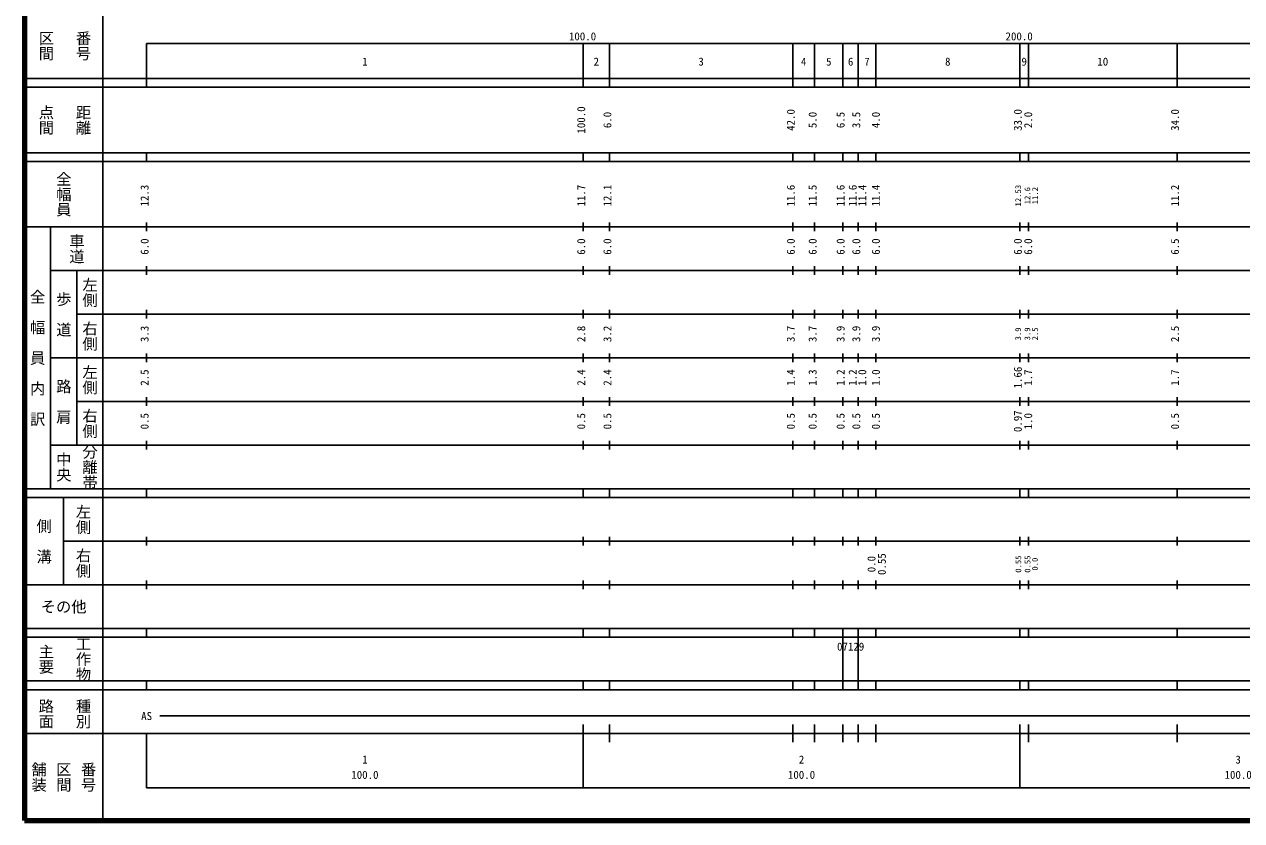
# Model space of a CAD drawing. Units: millimetres on the paper, enlarged 1000 times. Extents: x 40000 to 680000, y 20000 to 380000.
# Drawn here: x 40000 to 318807, y 20000 to 202409 of the extents above; entities that cross this region are included whole.
import ezdxf
from ezdxf.enums import TextEntityAlignment as Align

# ---------------------------------------------------------------- set-up
doc = ezdxf.new("R2010")
doc.units = ezdxf.units.MM
doc.header["$LTSCALE"] = 1000
doc.layers.add('M-TTL', color=2, linetype='Continuous', lineweight=140)
doc.layers.add('M-TTL-BAND', color=7, linetype='Continuous', lineweight=25)
doc.styles.add('@ＭＳ ゴシック', font='')
doc.styles.add('ＭＳ ゴシック', font='')
doc.styles.get('@ＭＳ ゴシック').set_extended_font_data('@MS Gothic')
doc.styles.get('ＭＳ ゴシック').set_extended_font_data('MS Gothic')

msp = doc.modelspace()

# ---------------------------------------------------------------- linework, layer by layer
at = {"layer": 'M-TTL'}
for p, q in [((40000, 380000), (40000, 20000)), ((40000, 20000), (680000, 20000))]:
    msp.add_line(p, q, dxfattribs=at)
at = {"layer": 'M-TTL-BAND'}
for p, q in [((58000, 370000), (58000, 20000)), ((68000, 198000), (579000, 198000)), ((68000, 198000), (68000, 188000)), ((168000, 188000), (168000, 198000)), ((174000, 188000), (174000, 198000)), ((216000, 188000), (216000, 198000)), ((221000, 188000), (221000, 198000)), ((227500, 188000), (227500, 198000)), ((231000, 188000), (231000, 198000)), ((235000, 188000), (235000, 198000)), ((268000, 188000), (268000, 198000)), ((270000, 188000), (270000, 198000)), ((304000, 188000), (304000, 198000)), ((40000, 190000), (579000, 190000)), ((40000, 188000), (579000, 188000)), ((40000, 173000), (579000, 173000)), ((68000, 171000), (68000, 173000)), ((168000, 171000), (168000, 173000)), ((174000, 171000), (174000, 173000)), ((216000, 171000), (216000, 173000)), ((221000, 171000), (221000, 173000)), ((227500, 171000), (227500, 173000)), ((231000, 171000), (231000, 173000)), ((235000, 171000), (235000, 173000)), ((268000, 171000), (268000, 173000)), ((270000, 171000), (270000, 173000)), ((304000, 171000), (304000, 173000)), ((40000, 171000), (579000, 171000)), ((68000, 155000), (68000, 157000)), ((168000, 155000), (168000, 157000)), ((174000, 155000), (174000, 157000)), ((216000, 155000), (216000, 157000)), ((221000, 155000), (221000, 157000)), ((227500, 155000), (227500, 157000)), ((231000, 155000), (231000, 157000)), ((235000, 155000), (235000, 157000)), ((268000, 155000), (268000, 157000)), ((270000, 155000), (270000, 157000)), ((304000, 155000), (304000, 157000)), ((40000, 156000), (579000, 156000)), ((46000, 96000), (46000, 156000)), ((46000, 146000), (579000, 146000)), ((52000, 146000), (52000, 106000)), ((68000, 145000), (68000, 147000)), ((168000, 145000), (168000, 147000)), ((174000, 145000), (174000, 147000)), ((216000, 145000), (216000, 147000)), ((221000, 145000), (221000, 147000)), ((227500, 145000), (227500, 147000)), ((231000, 145000), (231000, 147000)), ((235000, 145000), (235000, 147000)), ((268000, 145000), (268000, 147000)), ((270000, 145000), (270000, 147000)), ((304000, 145000), (304000, 147000)), ((68000, 135000), (68000, 137000)), ((168000, 135000), (168000, 137000)), ((174000, 135000), (174000, 137000)), ((216000, 135000), (216000, 137000)), ((221000, 135000), (221000, 137000)), ((227500, 135000), (227500, 137000)), ((231000, 135000), (231000, 137000)), ((235000, 135000), (235000, 137000)), ((268000, 135000), (268000, 137000)), ((270000, 135000), (270000, 137000)), ((304000, 135000), (304000, 137000)), ((52000, 136000), (579000, 136000)), ((46000, 126000), (579000, 126000)), ((68000, 125000), (68000, 127000)), ((168000, 125000), (168000, 127000)), ((174000, 125000), (174000, 127000)), ((216000, 125000), (216000, 127000)), ((221000, 125000), (221000, 127000)), ((227500, 125000), (227500, 127000)), ((231000, 125000), (231000, 127000)), ((235000, 125000), (235000, 127000)), ((268000, 125000), (268000, 127000)), ((270000, 125000), (270000, 127000)), ((304000, 125000), (304000, 127000)), ((52000, 116000), (579000, 116000)), ((68000, 115000), (68000, 117000)), ((168000, 115000), (168000, 117000)), ((174000, 115000), (174000, 117000)), ((216000, 115000), (216000, 117000)), ((221000, 115000), (221000, 117000)), ((227500, 115000), (227500, 117000)), ((231000, 115000), (231000, 117000)), ((235000, 115000), (235000, 117000)), ((268000, 115000), (268000, 117000)), ((270000, 115000), (270000, 117000)), ((304000, 115000), (304000, 117000)), ((46000, 106000), (579000, 106000)), ((68000, 105000), (68000, 107000)), ((168000, 105000), (168000, 107000)), ((174000, 105000), (174000, 107000)), ((216000, 105000), (216000, 107000)), ((221000, 105000), (221000, 107000)), ((227500, 105000), (227500, 107000)), ((231000, 105000), (231000, 107000)), ((235000, 105000), (235000, 107000)), ((268000, 105000), (268000, 107000)), ((270000, 105000), (270000, 107000)), ((304000, 105000), (304000, 107000)), ((40000, 96000), (579000, 96000)), ((68000, 94000), (68000, 96000)), ((168000, 94000), (168000, 96000)), ((174000, 94000), (174000, 96000)), ((216000, 94000), (216000, 96000)), ((221000, 94000), (221000, 96000)), ((227500, 94000), (227500, 96000)), ((231000, 94000), (231000, 96000)), ((235000, 94000), (235000, 96000)), ((268000, 94000), (268000, 96000)), ((270000, 94000), (270000, 96000)), ((304000, 94000), (304000, 96000)), ((40000, 94000), (579000, 94000)), ((49000, 94000), (49000, 74000)), ((49000, 84000), (579000, 84000)), ((68000, 83000), (68000, 85000)), ((168000, 83000), (168000, 85000)), ((174000, 83000), (174000, 85000)), ((216000, 83000), (216000, 85000)), ((221000, 83000), (221000, 85000)), ((227500, 83000), (227500, 85000)), ((231000, 83000), (231000, 85000)), ((235000, 83000), (235000, 85000)), ((268000, 83000), (268000, 85000)), ((270000, 83000), (270000, 85000)), ((304000, 83000), (304000, 85000)), ((40000, 74000), (579000, 74000)), ((68000, 73000), (68000, 75000)), ((168000, 73000), (168000, 75000)), ((174000, 73000), (174000, 75000)), ((216000, 73000), (216000, 75000)), ((221000, 73000), (221000, 75000)), ((227500, 73000), (227500, 75000)), ((231000, 73000), (231000, 75000)), ((235000, 73000), (235000, 75000)), ((268000, 73000), (268000, 75000)), ((270000, 73000), (270000, 75000)), ((304000, 73000), (304000, 75000)), ((40000, 64000), (579000, 64000)), ((40000, 62000), (579000, 62000)), ((68000, 62000), (68000, 64000)), ((168000, 62000), (168000, 64000)), ((174000, 62000), (174000, 64000)), ((216000, 62000), (216000, 64000)), ((221000, 62000), (221000, 64000)), ((227500, 62000), (227500, 64000)), ((227500, 52000), (227500, 62000)), ((231000, 62000), (231000, 64000)), ((231000, 52000), (231000, 62000)), ((235000, 62000), (235000, 64000)), ((268000, 62000), (268000, 64000)), ((270000, 62000), (270000, 64000)), ((304000, 62000), (304000, 64000)), ((40000, 52000), (579000, 52000)), ((68000, 50000), (68000, 52000)), ((168000, 50000), (168000, 52000)), ((174000, 50000), (174000, 52000)), ((216000, 50000), (216000, 52000)), ((221000, 50000), (221000, 52000)), ((227500, 50000), (227500, 52000)), ((231000, 50000), (231000, 52000)), ((235000, 50000), (235000, 52000)), ((268000, 50000), (268000, 52000)), ((270000, 50000), (270000, 52000)), ((304000, 50000), (304000, 52000)), ((40000, 50000), (579000, 50000)), ((71000, 44000), (565000, 44000)), ((168000, 27500), (168000, 42000)), ((174000, 38000), (174000, 42000)), ((216000, 38000), (216000, 42000)), ((221000, 38000), (221000, 42000)), ((227500, 38000), (227500, 42000)), ((231000, 38000), (231000, 42000)), ((235000, 38000), (235000, 42000)), ((268000, 27500), (268000, 42000)), ((270000, 38000), (270000, 42000)), ((304000, 38000), (304000, 42000)), ((40000, 40000), (579000, 40000)), ((68000, 40000), (68000, 27500)), ((68000, 27500), (579000, 27500))]:
    msp.add_line(p, q, dxfattribs=at)

# ---------------------------------------------------------------- texts
at = {"layer": 'M-TTL-BAND', "style": '@ＭＳ ゴシック'}
for s, p in [('番号', (53500, 197500)), ('区間', (45000, 197500)), ('点間', (45000, 180500)), ('距離', (53500, 180500)), ('全幅員', (49000, 163500)), ('車道', (52000, 151000)), ('左側', (55000, 141000)), ('全\u3000幅\u3000員\u3000内\u3000訳', (43000, 126000)), ('歩\u3000道', (49000, 136000)), ('右側', (55000, 131000)), ('左側', (55000, 121000)), ('路\u3000肩', (49000, 116000)), ('右側', (55000, 111000)), ('分離帯', (55000, 101000)), ('中央', (49000, 101000)), ('左側', (53500, 89000)), ('側\u3000溝', (44500, 84000)), ('右側', (53500, 79000)), ('工作物', (53500, 57000)), ('主要', (45000, 57000)), ('路面', (45000, 44500)), ('種別', (53500, 44500)), ('舗装', (43333, 30000)), ('区間', (49000, 30000)), ('番号', (54667, 30000))]:
    msp.add_text(s, height=2566, rotation=270, dxfattribs=at).set_placement(p, align=Align.MIDDLE_CENTER)
at = {"layer": 'M-TTL-BAND', "style": 'ＭＳ ゴシック'}
for s, p in [('100.0', (167844, 198195)), ('200.0', (267844, 198195)), ('1', (118000, 192405)), ('2', (171000, 192405)), ('3', (195000, 192405)), ('4', (218500, 192405)), ('5', (224250, 192405)), ('6', (229250, 192405)), ('7', (233000, 192405)), ('8', (251500, 192405)), ('9', (269000, 192405)), ('10', (287000, 192405)), ('07129', (229250, 58405)), ('AS', (68000, 42500)), ('1', (118000, 32523)), ('2', (218000, 32523)), ('3', (318000, 32523)), ('100.0', (118000, 29033)), ('100.0', (218000, 29033)), ('100.0', (318000, 29033))]:
    msp.add_text(s, height=1833, dxfattribs=at).set_placement(p, align=Align.BOTTOM_CENTER)
for s, p in [('100.0', (169000, 180500)), ('6.0', (175000, 180500)), ('42.0', (217000, 180500)), ('5.0', (222000, 180500)), ('6.5', (228407, 180500)), ('3.5', (232000, 180500)), ('4.0', (236486, 180500)), ('33.0', (269000, 180500)), ('2.0', (271376, 180500)), ('34.0', (305000, 180500)), ('12.3', (69000, 163174)), ('11.7', (169000, 163174)), ('12.1', (175000, 163174)), ('11.6', (217000, 163174)), ('11.5', (222000, 163174)), ('11.6', (228407, 163174)), ('11.6', (231177, 163174)), ('11.4', (233370, 163174)), ('11.4', (236486, 163174)), ('11.2', (305000, 163174)), ('6.0', (69000, 151500)), ('6.0', (169000, 151500)), ('6.0', (175000, 151500)), ('6.0', (217000, 151500)), ('6.0', (222000, 151500)), ('6.0', (228407, 151500)), ('6.0', (232000, 151500)), ('6.0', (236486, 151500)), ('6.0', (269000, 151500)), ('6.0', (271376, 151500)), ('6.5', (305000, 151500)), ('3.3', (69000, 131500)), ('2.8', (169000, 131500)), ('3.2', (175000, 131500)), ('3.7', (217000, 131500)), ('3.7', (222000, 131500)), ('3.9', (228407, 131500)), ('3.9', (232000, 131500)), ('3.9', (236486, 131500)), ('2.5', (305000, 131500)), ('2.5', (69000, 121500)), ('2.4', (169000, 121500)), ('2.4', (175000, 121500)), ('1.4', (217000, 121500)), ('1.3', (222000, 121500)), ('1.2', (228407, 121500)), ('1.2', (231177, 121500)), ('1.0', (233370, 121500)), ('1.0', (236486, 121500)), ('1.66', (269000, 121500)), ('1.7', (271376, 121500)), ('1.7', (305000, 121500)), ('0.5', (69000, 111500)), ('0.5', (169000, 111500)), ('0.5', (175000, 111500)), ('0.5', (217000, 111500)), ('0.5', (222000, 111500)), ('0.5', (228407, 111500)), ('0.5', (232000, 111500)), ('0.5', (236486, 111500)), ('0.97', (269000, 111500)), ('1.0', (271376, 111500)), ('0.5', (305000, 111500)), ('0.55', (237856, 78764)), ('0.0', (235486, 78764))]:
    msp.add_text(s, height=1833, rotation=90, dxfattribs=at).set_placement(p, align=Align.BOTTOM_CENTER)
at = {"layer": 'M-TTL-BAND', "style": 'ＭＳ ゴシック', "width": 1.1}
for s, p in [('12.53', (268664, 163174)), ('12.6', (270776, 163174)), ('11.2', (272537, 163174)), ('3.9', (268664, 131500)), ('3.9', (270776, 131500)), ('2.5', (272537, 131500)), ('0.55', (268711, 78764)), ('0.55', (270822, 78764)), ('0.0', (272511, 78764))]:
    msp.add_text(s, height=1320, rotation=90, dxfattribs=at).set_placement(p, align=Align.BOTTOM_CENTER)
at = {"layer": 'M-TTL-BAND', "style": 'ＭＳ ゴシック'}
msp.add_text('その他', height=2566, dxfattribs=at).set_placement((49000, 69000), align=Align.MIDDLE_CENTER)

doc.saveas('drawing.dxf')
